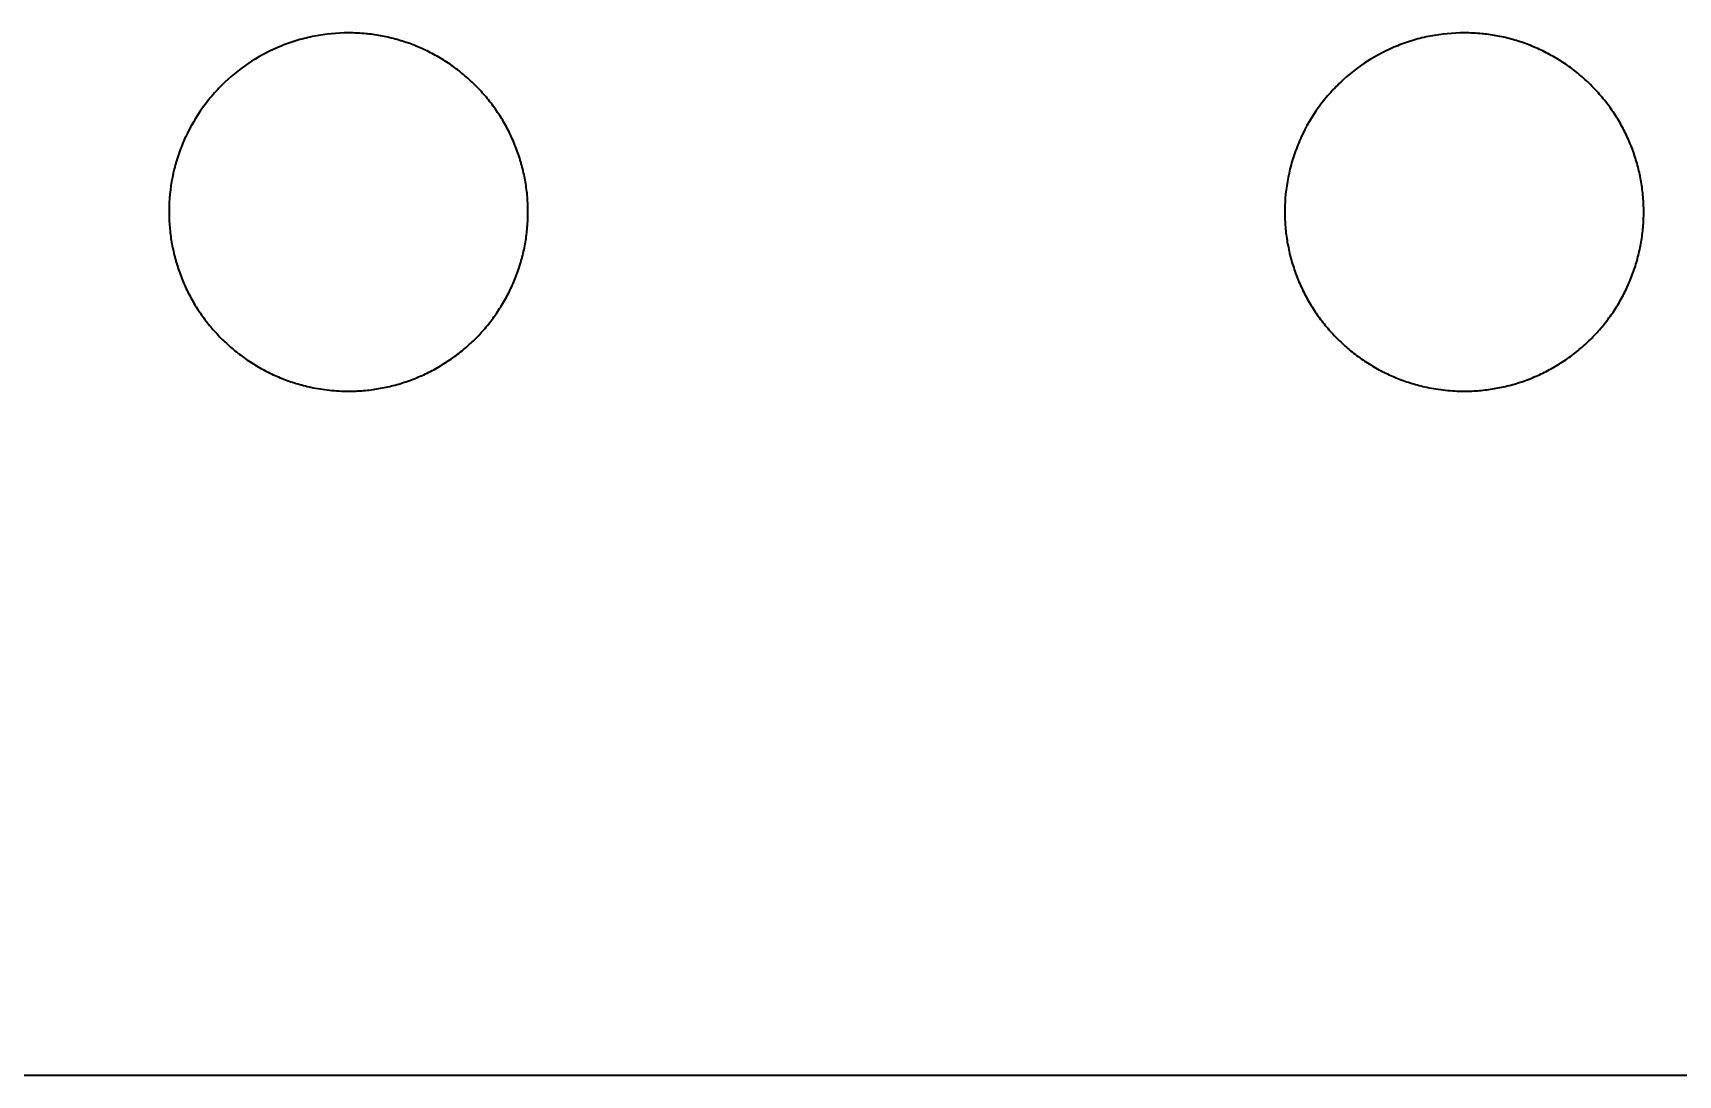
# Model space of a CAD drawing. Header units: millimetres. Extents: x 0 to 2526, y -1017 to 790.
# Drawn here: x 681 to 850.6, y -997.3 to -889.8 of the extents above; entities that cross this region are included whole.
import ezdxf

# ---------------------------------------------------------------- set-up
doc = ezdxf.new("R2010")
doc.units = ezdxf.units.MM
doc.layers.add('Blocks', color=7, linetype='Continuous')
doc.layers.add('Blocks$Inner', color=7, linetype='Continuous', lineweight=25, true_color=0x007f00)
doc.layers.add('Blocks$Outline', color=7, linetype='Continuous', lineweight=35, true_color=0xff3f3f)

# ---------------------------------------------------------------- blocks, each defined once
blk = doc.blocks.new('Balcony Dining Bench w Arm Top')
at = {"layer": 'Blocks$Inner'}
for points, degree in [([(647.45, 458.89), (647.45, -75.69), (647.45, -610.26)], 2), ([(558.48, 20.82), (558.53, 20.82), (558.57, 20.82), (558.61, 20.83)], 3), ([(558.61, 20.83), (558.63, 20.83), (558.66, 20.83), (558.68, 20.83)], 3), ([(558.48, -94.19), (558.52, -94.19), (558.57, -94.19), (558.61, -94.19)], 3), ([(558.61, -94.19), (558.63, -94.19), (558.65, -94.19), (558.67, -94.19)], 3)]:
    blk.add_open_spline(points, degree=degree, dxfattribs=at)
for points, knots in [([(558.43, 57.82), (558.26, 57.82), (558.08, 57.82), (557.65, 57.81), (557.39, 57.79), (556.87, 57.76), (556.61, 57.73), (556.1, 57.67), (555.83, 57.63), (555.32, 57.55), (555.06, 57.51), (554.55, 57.4), (554.3, 57.35), (553.8, 57.22), (553.55, 57.15), (553.05, 57.01), (552.81, 56.93), (552.32, 56.77), (552.07, 56.68), (551.59, 56.49), (551.35, 56.39), (550.87, 56.18), (550.63, 56.07), (550.17, 55.84), (549.93, 55.72), (549.47, 55.48), (549.24, 55.35), (548.8, 55.08), (548.58, 54.94), (548.15, 54.66), (547.93, 54.51), (547.51, 54.21), (547.31, 54.06), (546.9, 53.74), (546.7, 53.57), (546.31, 53.24), (546.11, 53.06), (545.73, 52.71), (545.54, 52.52), (545.17, 52.15), (544.99, 51.96), (544.64, 51.58), (544.47, 51.38), (544.14, 50.98), (543.98, 50.78), (543.66, 50.37), (543.51, 50.16), (543.21, 49.73), (543.07, 49.52), (542.79, 49.08), (542.66, 48.86), (542.4, 48.41), (542.27, 48.18), (542.03, 47.72), (541.91, 47.48), (541.69, 47.02), (541.58, 46.77), (541.38, 46.3), (541.28, 46.05), (541.1, 45.57), (541.01, 45.32), (540.85, 44.83), (540.78, 44.58), (540.64, 44.08), (540.57, 43.83), (540.45, 43.33), (540.4, 43.07), (540.3, 42.56), (540.26, 42.3), (540.18, 41.79), (540.15, 41.53), (540.12, 41.27)], [174.548291, 174.548291, 174.548291, 174.548291, 175.0687, 175.0687, 175.849315, 175.849315, 176.629929, 176.629929, 177.410718, 177.410718, 178.191506, 178.191506, 178.972295, 178.972295, 179.753083, 179.753083, 180.533872, 180.533872, 181.31466, 181.31466, 182.095449, 182.095449, 182.876238, 182.876238, 183.65709, 183.65709, 184.437943, 184.437943, 185.218795, 185.218795, 185.999648, 185.999648, 186.780501, 186.780501, 187.561353, 187.561353, 188.342206, 188.342206, 189.123059, 189.123059, 189.903796, 189.903796, 190.684534, 190.684534, 191.465272, 191.465272, 192.246009, 192.246009, 193.026747, 193.026747, 193.807485, 193.807485, 194.588222, 194.588222, 195.36896, 195.36896, 196.149426, 196.149426, 196.929893, 196.929893, 197.71036, 197.71036, 198.490826, 198.490826, 199.271293, 199.271293, 200.05176, 200.05176, 200.832226, 200.832226, 201.612693, 201.612693, 201.612693, 201.612693]), ([(576.85, 37.38), (576.88, 37.7), (576.91, 38.03), (576.93, 38.35), (576.94, 38.67), (576.95, 39), (576.95, 39.32), (576.95, 39.58), (576.95, 39.85), (576.94, 40.11), (576.93, 40.37), (576.91, 40.63), (576.89, 40.89), (576.86, 41.14), (576.84, 41.4), (576.8, 41.66), (576.77, 41.92), (576.73, 42.17), (576.69, 42.43), (576.65, 42.68), (576.6, 42.94), (576.54, 43.19), (576.49, 43.45), (576.43, 43.7), (576.37, 43.95), (576.3, 44.2), (576.23, 44.45), (576.16, 44.7), (576.08, 44.95), (576, 45.2), (575.91, 45.45), (575.83, 45.69), (575.73, 45.94), (575.64, 46.18), (575.54, 46.42), (575.44, 46.67), (575.33, 46.9), (575.23, 47.14), (575.11, 47.37), (575, 47.61), (574.88, 47.84), (574.76, 48.07), (574.64, 48.29), (574.51, 48.52), (574.38, 48.74), (574.25, 48.96), (574.11, 49.18), (573.97, 49.4), (573.83, 49.62), (573.69, 49.83), (573.53, 50.05), (573.38, 50.26), (573.23, 50.47), (573.07, 50.68), (572.91, 50.88), (572.74, 51.08), (572.57, 51.29), (572.4, 51.48), (572.23, 51.68), (572.06, 51.87), (571.88, 52.06), (571.7, 52.25), (571.52, 52.43), (571.33, 52.61), (571.15, 52.79), (570.96, 52.97), (570.76, 53.14), (570.57, 53.31), (570.37, 53.48), (570.17, 53.65), (569.97, 53.81), (569.77, 53.97), (569.56, 54.13), (569.36, 54.28), (569.14, 54.43), (568.93, 54.58), (568.72, 54.73), (568.49, 54.87), (568.27, 55.01), (568.06, 55.15), (567.83, 55.29), (567.6, 55.41), (567.38, 55.54), (567.15, 55.67), (566.92, 55.78), (566.69, 55.9), (566.45, 56.02), (566.22, 56.12), (565.98, 56.23), (565.75, 56.34), (565.51, 56.43), (565.27, 56.53), (565.03, 56.63), (564.78, 56.71), (564.54, 56.8), (564.3, 56.89), (564.05, 56.96), (563.8, 57.04), (563.55, 57.12), (563.3, 57.18), (563.05, 57.25), (562.79, 57.32), (562.54, 57.37), (562.29, 57.43), (562.03, 57.48), (561.77, 57.53), (561.52, 57.57), (561.26, 57.62), (561.01, 57.65), (560.75, 57.69), (560.49, 57.72), (560.23, 57.74), (559.98, 57.77), (559.72, 57.79), (559.46, 57.8), (559.2, 57.81), (558.95, 57.82), (558.69, 57.82), (558.6, 57.82), (558.51, 57.83), (558.43, 57.82)], [143.462604, 143.462604, 143.462604, 143.462604, 144.433923, 144.433923, 144.433923, 145.409616, 145.409616, 145.409616, 146.194995, 146.194995, 146.194995, 146.976162, 146.976162, 146.976162, 147.754558, 147.754558, 147.754558, 148.53158, 148.53158, 148.53158, 149.308602, 149.308602, 149.308602, 150.086997, 150.086997, 150.086997, 150.868162, 150.868162, 150.868162, 151.653539, 151.653539, 151.653539, 152.438912, 152.438912, 152.438912, 153.220076, 153.220076, 153.220076, 153.998471, 153.998471, 153.998471, 154.775493, 154.775493, 154.775493, 155.552517, 155.552517, 155.552517, 156.330915, 156.330915, 156.330915, 157.112084, 157.112084, 157.112084, 157.897464, 157.897464, 157.897464, 158.682898, 158.682898, 158.682898, 159.464124, 159.464124, 159.464124, 160.242582, 160.242582, 160.242582, 161.01967, 161.01967, 161.01967, 161.796759, 161.796759, 161.796759, 162.575225, 162.575225, 162.575225, 163.356461, 163.356461, 163.356461, 164.14191, 164.14191, 164.14191, 164.927503, 164.927503, 164.927503, 165.708889, 165.708889, 165.708889, 166.487508, 166.487508, 166.487508, 167.264756, 167.264756, 167.264756, 168.042008, 168.042008, 168.042008, 168.820637, 168.820637, 168.820637, 169.602038, 169.602038, 169.602038, 170.387653, 170.387653, 170.387653, 171.173462, 171.173462, 171.173462, 171.955063, 171.955063, 171.955063, 172.733897, 172.733897, 172.733897, 173.511361, 173.511361, 173.511361, 174.288828, 174.288828, 174.288828, 174.548291, 174.548291, 174.548291, 174.548291]), ([(540.12, 41.27), (540.12, 41.23), (540.11, 41.2), (540.05, 40.56), (540.02, 39.95), (540.02, 39.33)], [201.612693, 201.612693, 201.612693, 201.612693, 201.719435, 201.719435, 203.551655, 203.551655, 203.551655, 203.551655]), ([(540.02, 39.33), (540.02, 38.15), (540.13, 36.99), (540.46, 35.25), (540.6, 34.68), (540.93, 33.55), (541.12, 33), (541.77, 31.38), (542.3, 30.34), (543.57, 28.35), (544.29, 27.43), (545.49, 26.17), (545.91, 25.76), (546.8, 24.99), (547.26, 24.62), (548.69, 23.6), (549.69, 23.01), (551.28, 22.28), (551.82, 22.06), (552.93, 21.67), (553.49, 21.5), (555.19, 21.08), (556.34, 20.91), (557.83, 20.83), (558.16, 20.82), (558.48, 20.82)], [87.226668, 87.226668, 87.226668, 87.226668, 90.742505, 90.742505, 92.500423, 92.500423, 94.258342, 94.258342, 97.774179, 97.774179, 101.290016, 101.290016, 103.047934, 103.047934, 104.805853, 104.805853, 108.32169, 108.32169, 110.079608, 110.079608, 111.837527, 111.837527, 115.353364, 115.353364, 116.326258, 116.326258, 116.326258, 116.326258]), ([(558.68, 20.83), (558.94, 20.83), (559.2, 20.84), (559.46, 20.85), (559.72, 20.86), (559.98, 20.88), (560.24, 20.91), (560.49, 20.93), (560.75, 20.96), (561.01, 21), (561.26, 21.03), (561.52, 21.07), (561.77, 21.12), (562.03, 21.17), (562.28, 21.22), (562.53, 21.27), (562.79, 21.33), (563.04, 21.39), (563.29, 21.46), (563.54, 21.53), (563.79, 21.6), (564.03, 21.68), (564.28, 21.76), (564.53, 21.84), (564.78, 21.93), (565.02, 22.02), (565.27, 22.12), (565.51, 22.21), (565.75, 22.31), (565.99, 22.42), (566.22, 22.53), (566.46, 22.64), (566.69, 22.75), (566.92, 22.87), (567.15, 22.99), (567.38, 23.11), (567.6, 23.24), (567.83, 23.36), (568.05, 23.5), (568.27, 23.63), (568.49, 23.77), (568.71, 23.91), (568.92, 24.06), (569.13, 24.21), (569.35, 24.36), (569.55, 24.51), (569.76, 24.67), (569.97, 24.83), (570.17, 25), (570.37, 25.16), (570.57, 25.34), (570.77, 25.51), (570.96, 25.68), (571.15, 25.86), (571.34, 26.04), (571.52, 26.22), (571.71, 26.4), (571.88, 26.59), (572.06, 26.78), (572.24, 26.97), (572.41, 27.17), (572.58, 27.36), (572.74, 27.56), (572.9, 27.76), (573.06, 27.97), (573.22, 28.17), (573.38, 28.38), (573.53, 28.59), (573.68, 28.81), (573.82, 29.02), (573.97, 29.24), (574.11, 29.46), (574.25, 29.68), (574.38, 29.9), (574.51, 30.13), (574.64, 30.36), (574.77, 30.59), (574.89, 30.82), (575, 31.05), (575.12, 31.28), (575.23, 31.52), (575.34, 31.76), (575.44, 31.99), (575.54, 32.23), (575.64, 32.47), (575.73, 32.71), (575.83, 32.95), (575.91, 33.2), (576, 33.44), (576.08, 33.69), (576.15, 33.94), (576.23, 34.19), (576.3, 34.44), (576.36, 34.69), (576.43, 34.94), (576.49, 35.2), (576.54, 35.45), (576.61, 35.77), (576.67, 36.1), (576.72, 36.41), (576.77, 36.73), (576.82, 37.06), (576.85, 37.38)], [116.520628, 116.520628, 116.520628, 116.520628, 117.306751, 117.306751, 117.306751, 118.088655, 118.088655, 118.088655, 118.867783, 118.867783, 118.867783, 119.645534, 119.645534, 119.645534, 120.423281, 120.423281, 120.423281, 121.202402, 121.202402, 121.202402, 121.984292, 121.984292, 121.984292, 122.770395, 122.770395, 122.770395, 123.556431, 123.556431, 123.556431, 124.338248, 124.338248, 124.338248, 125.117287, 125.117287, 125.117287, 125.894948, 125.894948, 125.894948, 126.672606, 126.672606, 126.672606, 127.451636, 127.451636, 127.451636, 128.233436, 128.233436, 128.233436, 129.019451, 129.019451, 129.019451, 129.805266, 129.805266, 129.805266, 130.586863, 130.586863, 130.586863, 131.365684, 131.365684, 131.365684, 132.143126, 132.143126, 132.143126, 132.920565, 132.920565, 132.920565, 133.699377, 133.699377, 133.699377, 134.480958, 134.480958, 134.480958, 135.266752, 135.266752, 135.266752, 136.052336, 136.052336, 136.052336, 136.833703, 136.833703, 136.833703, 137.612297, 137.612297, 137.612297, 138.389513, 138.389513, 138.389513, 139.166726, 139.166726, 139.166726, 139.945312, 139.945312, 139.945312, 140.726667, 140.726667, 140.726667, 141.512234, 141.512234, 141.512234, 142.487934, 142.487934, 142.487934, 143.462604, 143.462604, 143.462604, 143.462604]), ([(558.44, -57.19), (558.26, -57.19), (558.09, -57.19), (557.66, -57.2), (557.4, -57.22), (556.88, -57.25), (556.62, -57.28), (556.1, -57.34), (555.84, -57.38), (555.33, -57.46), (555.07, -57.5), (554.56, -57.61), (554.31, -57.66), (553.81, -57.79), (553.56, -57.86), (553.06, -58), (552.81, -58.08), (552.32, -58.25), (552.08, -58.33), (551.6, -58.52), (551.35, -58.62), (550.88, -58.83), (550.64, -58.94), (550.17, -59.17), (549.94, -59.29), (549.48, -59.53), (549.25, -59.66), (548.81, -59.93), (548.59, -60.07), (548.16, -60.35), (547.94, -60.5), (547.52, -60.8), (547.31, -60.95), (546.91, -61.27), (546.71, -61.44), (546.31, -61.77), (546.12, -61.95), (545.74, -62.3), (545.55, -62.49), (545.18, -62.86), (545, -63.05), (544.65, -63.43), (544.48, -63.63), (544.15, -64.03), (543.98, -64.23), (543.67, -64.64), (543.52, -64.85), (543.22, -65.28), (543.08, -65.49), (542.8, -65.93), (542.66, -66.15), (542.4, -66.6), (542.27, -66.83), (542.03, -67.29), (541.91, -67.52), (541.69, -67.99), (541.58, -68.24), (541.38, -68.71), (541.28, -68.96), (541.1, -69.44), (541.02, -69.69), (540.86, -70.18), (540.78, -70.43), (540.64, -70.93), (540.58, -71.18), (540.46, -71.68), (540.4, -71.94), (540.3, -72.44), (540.26, -72.7), (540.18, -73.22), (540.15, -73.48), (540.12, -73.74)], [203.642021, 203.642021, 203.642021, 203.642021, 204.162487, 204.162487, 204.943182, 204.943182, 205.723878, 205.723878, 206.504765, 206.504765, 207.285652, 207.285652, 208.066539, 208.066539, 208.847426, 208.847426, 209.628313, 209.628313, 210.4092, 210.4092, 211.190086, 211.190086, 211.970973, 211.970973, 212.751901, 212.751901, 213.532829, 213.532829, 214.313757, 214.313757, 215.094684, 215.094684, 215.875612, 215.875612, 216.65654, 216.65654, 217.437467, 217.437467, 218.218395, 218.218395, 218.999146, 218.999146, 219.779897, 219.779897, 220.560648, 220.560648, 221.341399, 221.341399, 222.122151, 222.122151, 222.902902, 222.902902, 223.683653, 223.683653, 224.464404, 224.464404, 225.244824, 225.244824, 226.025245, 226.025245, 226.805665, 226.805665, 227.586085, 227.586085, 228.366506, 228.366506, 229.146926, 229.146926, 229.927346, 229.927346, 230.707766, 230.707766, 230.707766, 230.707766]), ([(576.85, -77.64), (576.89, -77.32), (576.91, -76.99), (576.93, -76.67), (576.95, -76.35), (576.95, -76.01), (576.95, -75.69), (576.95, -75.43), (576.95, -75.17), (576.94, -74.91), (576.93, -74.65), (576.91, -74.39), (576.89, -74.13), (576.87, -73.87), (576.84, -73.61), (576.81, -73.35), (576.77, -73.1), (576.74, -72.84), (576.69, -72.59), (576.65, -72.33), (576.6, -72.08), (576.55, -71.82), (576.49, -71.57), (576.43, -71.32), (576.37, -71.07), (576.3, -70.82), (576.23, -70.56), (576.16, -70.31), (576.08, -70.07), (576, -69.81), (575.91, -69.57), (575.83, -69.32), (575.74, -69.07), (575.64, -68.83), (575.54, -68.59), (575.44, -68.35), (575.34, -68.11), (575.23, -67.88), (575.12, -67.64), (575, -67.41), (574.89, -67.18), (574.77, -66.95), (574.64, -66.72), (574.52, -66.5), (574.39, -66.27), (574.25, -66.05), (574.12, -65.83), (573.98, -65.61), (573.83, -65.4), (573.69, -65.18), (573.54, -64.97), (573.39, -64.76), (573.23, -64.55), (573.07, -64.34), (572.91, -64.13), (572.75, -63.93), (572.58, -63.73), (572.41, -63.53), (572.24, -63.34), (572.06, -63.14), (571.88, -62.95), (571.71, -62.77), (571.52, -62.58), (571.34, -62.4), (571.15, -62.22), (570.96, -62.04), (570.77, -61.87), (570.58, -61.7), (570.38, -61.53), (570.18, -61.37), (569.98, -61.2), (569.78, -61.04), (569.57, -60.89), (569.36, -60.73), (569.15, -60.58), (568.94, -60.43), (568.72, -60.29), (568.5, -60.14), (568.28, -60), (568.06, -59.87), (567.83, -59.73), (567.61, -59.6), (567.38, -59.47), (567.15, -59.35), (566.92, -59.23), (566.69, -59.11), (566.46, -59), (566.22, -58.89), (565.99, -58.78), (565.75, -58.68), (565.51, -58.58), (565.28, -58.48), (565.03, -58.39), (564.79, -58.3), (564.55, -58.21), (564.3, -58.13), (564.06, -58.05), (563.81, -57.97), (563.56, -57.9), (563.31, -57.83), (563.06, -57.76), (562.8, -57.7), (562.55, -57.64), (562.3, -57.58), (562.04, -57.53), (561.78, -57.48), (561.53, -57.44), (561.27, -57.4), (561.01, -57.36), (560.76, -57.33), (560.5, -57.3), (560.24, -57.27), (559.99, -57.25), (559.73, -57.23), (559.47, -57.21), (559.21, -57.2), (558.95, -57.19), (558.7, -57.19), (558.61, -57.19), (558.52, -57.19), (558.44, -57.19)], [172.554742, 172.554742, 172.554742, 172.554742, 173.525915, 173.525915, 173.525915, 174.501578, 174.501578, 174.501578, 175.286959, 175.286959, 175.286959, 176.06813, 176.06813, 176.06813, 176.846531, 176.846531, 176.846531, 177.623558, 177.623558, 177.623558, 178.400587, 178.400587, 178.400587, 179.178991, 179.178991, 179.178991, 179.960166, 179.960166, 179.960166, 180.745553, 180.745553, 180.745553, 181.530939, 181.530939, 181.530939, 182.312116, 182.312116, 182.312116, 183.090527, 183.090527, 183.090527, 183.867566, 183.867566, 183.867566, 184.644607, 184.644607, 184.644607, 185.423025, 185.423025, 185.423025, 186.204215, 186.204215, 186.204215, 186.989618, 186.989618, 186.989618, 187.775088, 187.775088, 187.775088, 188.556351, 188.556351, 188.556351, 189.334849, 189.334849, 189.334849, 190.111977, 190.111977, 190.111977, 190.889108, 190.889108, 190.889108, 191.667617, 191.667617, 191.667617, 192.448898, 192.448898, 192.448898, 193.234392, 193.234392, 193.234392, 194.020061, 194.020061, 194.020061, 194.801523, 194.801523, 194.801523, 195.58022, 195.58022, 195.58022, 196.357547, 196.357547, 196.357547, 197.134878, 197.134878, 197.134878, 197.913588, 197.913588, 197.913588, 198.69507, 198.69507, 198.69507, 199.480766, 199.480766, 199.480766, 200.266692, 200.266692, 200.266692, 201.048409, 201.048409, 201.048409, 201.827359, 201.827359, 201.827359, 202.604939, 202.604939, 202.604939, 203.382522, 203.382522, 203.382522, 203.642021, 203.642021, 203.642021, 203.642021]), ([(540.12, -73.74), (540.12, -73.78), (540.11, -73.82), (540.05, -74.47), (540.02, -75.08), (540.02, -75.69)], [230.707766, 230.707766, 230.707766, 230.707766, 230.828398, 230.828398, 232.660628, 232.660628, 232.660628, 232.660628]), ([(540.02, -75.69), (540.02, -76.87), (540.13, -78.04), (540.47, -79.77), (540.61, -80.34), (540.94, -81.47), (541.13, -82.02), (541.77, -83.64), (542.31, -84.68), (543.58, -86.67), (544.3, -87.58), (545.5, -88.85), (545.92, -89.25), (546.8, -90.02), (547.27, -90.39), (548.69, -91.41), (549.7, -92), (551.28, -92.73), (551.83, -92.95), (552.94, -93.34), (553.5, -93.51), (555.2, -93.93), (556.35, -94.1), (557.83, -94.18), (558.16, -94.19), (558.48, -94.19)], [116.330314, 116.330314, 116.330314, 116.330314, 119.845398, 119.845398, 121.60294, 121.60294, 123.360482, 123.360482, 126.875566, 126.875566, 130.390649, 130.390649, 132.148191, 132.148191, 133.905733, 133.905733, 137.420817, 137.420817, 139.178359, 139.178359, 140.935901, 140.935901, 144.450985, 144.450985, 145.417742, 145.417742, 145.417742, 145.417742]), ([(558.67, -94.19), (558.93, -94.18), (559.2, -94.17), (559.46, -94.16), (559.71, -94.15), (559.98, -94.13), (560.23, -94.1), (560.49, -94.08), (560.75, -94.05), (561.01, -94.01), (561.26, -93.98), (561.52, -93.94), (561.77, -93.89), (562.02, -93.85), (562.28, -93.79), (562.53, -93.74), (562.78, -93.68), (563.03, -93.62), (563.28, -93.55), (563.53, -93.48), (563.79, -93.41), (564.03, -93.33), (564.28, -93.26), (564.53, -93.17), (564.77, -93.08), (565.02, -92.99), (565.27, -92.9), (565.51, -92.8), (565.74, -92.7), (565.99, -92.6), (566.22, -92.49), (566.45, -92.38), (566.69, -92.26), (566.92, -92.15), (567.15, -92.03), (567.38, -91.9), (567.6, -91.78), (567.82, -91.65), (568.05, -91.52), (568.27, -91.38), (568.49, -91.24), (568.7, -91.1), (568.92, -90.95), (569.13, -90.81), (569.34, -90.65), (569.55, -90.5), (569.76, -90.34), (569.97, -90.18), (570.17, -90.02), (570.37, -89.85), (570.57, -89.68), (570.76, -89.51), (570.96, -89.33), (571.15, -89.15), (571.34, -88.97), (571.52, -88.79), (571.7, -88.61), (571.88, -88.42), (572.06, -88.23), (572.23, -88.04), (572.4, -87.85), (572.57, -87.65), (572.74, -87.45), (572.9, -87.25), (573.06, -87.05), (573.22, -86.84), (573.37, -86.63), (573.53, -86.42), (573.68, -86.21), (573.82, -85.99), (573.97, -85.78), (574.11, -85.55), (574.24, -85.33), (574.38, -85.11), (574.51, -84.88), (574.64, -84.65), (574.76, -84.43), (574.89, -84.19), (575, -83.96), (575.12, -83.73), (575.23, -83.5), (575.34, -83.26), (575.44, -83.02), (575.54, -82.78), (575.64, -82.54), (575.73, -82.3), (575.83, -82.06), (575.91, -81.82), (576, -81.57), (576.08, -81.33), (576.15, -81.08), (576.23, -80.83), (576.3, -80.58), (576.36, -80.33), (576.43, -80.07), (576.49, -79.81), (576.54, -79.56), (576.61, -79.25), (576.67, -78.92), (576.72, -78.6), (576.77, -78.28), (576.82, -77.96), (576.85, -77.64)], [145.612231, 145.612231, 145.612231, 145.612231, 146.398412, 146.398412, 146.398412, 147.180374, 147.180374, 147.180374, 147.959559, 147.959559, 147.959559, 148.737364, 148.737364, 148.737364, 149.515166, 149.515166, 149.515166, 150.294339, 150.294339, 150.294339, 151.076281, 151.076281, 151.076281, 151.862437, 151.862437, 151.862437, 152.648494, 152.648494, 152.648494, 153.43033, 153.43033, 153.43033, 154.209389, 154.209389, 154.209389, 154.987068, 154.987068, 154.987068, 155.764743, 155.764743, 155.764743, 156.543789, 156.543789, 156.543789, 157.325606, 157.325606, 157.325606, 158.111636, 158.111636, 158.111636, 158.89745, 158.89745, 158.89745, 159.679045, 159.679045, 159.679045, 160.457863, 160.457863, 160.457863, 161.235303, 161.235303, 161.235303, 162.012739, 162.012739, 162.012739, 162.791548, 162.791548, 162.791548, 163.573126, 163.573126, 163.573126, 164.358917, 164.358917, 164.358917, 165.14449, 165.14449, 165.14449, 165.925848, 165.925848, 165.925848, 166.704431, 166.704431, 166.704431, 167.481637, 167.481637, 167.481637, 168.258842, 168.258842, 168.258842, 169.037419, 169.037419, 169.037419, 169.818766, 169.818766, 169.818766, 170.604325, 170.604325, 170.604325, 171.579991, 171.579991, 171.579991, 172.554742, 172.554742, 172.554742, 172.554742])]:
    blk.add_open_spline(points, degree=3, knots=knots, dxfattribs=at)
at = {"layer": 'Blocks$Outline'}
blk.add_lwpolyline([(647.45, -588.27), (647.45, 436.9)], dxfattribs=at)
for points, knots in [([(540.02, 39.33), (540.02, 39.95), (540.05, 40.56), (540.11, 41.2), (540.12, 41.23), (540.12, 41.27), (540.15, 41.53), (540.18, 41.79), (540.26, 42.3), (540.3, 42.56), (540.4, 43.07), (540.45, 43.33), (540.57, 43.83), (540.64, 44.08), (540.78, 44.58), (540.85, 44.83), (541.01, 45.32), (541.1, 45.57), (541.28, 46.05), (541.38, 46.3), (541.58, 46.77), (541.69, 47.02), (541.91, 47.48), (542.03, 47.72), (542.27, 48.18), (542.4, 48.41), (542.66, 48.86), (542.79, 49.08), (543.07, 49.52), (543.21, 49.73), (543.51, 50.16), (543.66, 50.37), (543.98, 50.78), (544.14, 50.98), (544.47, 51.38), (544.64, 51.58), (544.99, 51.96), (545.17, 52.15), (545.54, 52.52), (545.73, 52.71), (546.11, 53.06), (546.31, 53.24), (546.7, 53.57), (546.9, 53.74), (547.31, 54.06), (547.51, 54.21), (547.93, 54.51), (548.15, 54.66), (548.58, 54.94), (548.8, 55.08), (549.24, 55.35), (549.47, 55.48), (549.93, 55.72), (550.17, 55.84), (550.63, 56.07), (550.87, 56.18), (551.35, 56.39), (551.59, 56.49), (552.07, 56.68), (552.32, 56.77), (552.81, 56.93), (553.05, 57.01), (553.55, 57.15), (553.8, 57.22), (554.3, 57.35), (554.55, 57.4), (555.06, 57.51), (555.32, 57.55), (555.83, 57.63), (556.1, 57.67), (556.61, 57.73), (556.87, 57.76), (557.39, 57.79), (557.65, 57.81), (558.08, 57.82), (558.26, 57.82), (558.43, 57.82), (558.51, 57.83), (558.6, 57.82), (558.69, 57.82), (558.95, 57.82), (559.2, 57.81), (559.46, 57.8), (559.72, 57.79), (559.98, 57.77), (560.23, 57.74), (560.49, 57.72), (560.75, 57.69), (561.01, 57.65), (561.26, 57.62), (561.52, 57.57), (561.77, 57.53), (562.03, 57.48), (562.29, 57.43), (562.54, 57.37), (562.79, 57.32), (563.05, 57.25), (563.3, 57.18), (563.55, 57.12), (563.8, 57.04), (564.05, 56.96), (564.3, 56.89), (564.54, 56.8), (564.78, 56.71), (565.03, 56.63), (565.27, 56.53), (565.51, 56.43), (565.75, 56.34), (565.98, 56.23), (566.22, 56.12), (566.45, 56.02), (566.69, 55.9), (566.92, 55.78), (567.15, 55.67), (567.38, 55.54), (567.6, 55.41), (567.83, 55.29), (568.06, 55.15), (568.27, 55.01), (568.49, 54.87), (568.72, 54.73), (568.93, 54.58), (569.14, 54.43), (569.36, 54.28), (569.56, 54.13), (569.77, 53.97), (569.97, 53.81), (570.17, 53.65), (570.37, 53.48), (570.57, 53.31), (570.76, 53.14), (570.96, 52.97), (571.15, 52.79), (571.33, 52.61), (571.52, 52.43), (571.7, 52.25), (571.88, 52.06), (572.06, 51.87), (572.23, 51.68), (572.4, 51.48), (572.57, 51.29), (572.74, 51.08), (572.91, 50.88), (573.07, 50.68), (573.23, 50.47), (573.38, 50.26), (573.53, 50.05), (573.69, 49.83), (573.83, 49.62), (573.97, 49.4), (574.11, 49.18), (574.25, 48.96), (574.38, 48.74), (574.51, 48.52), (574.64, 48.29), (574.76, 48.07), (574.88, 47.84), (575, 47.61), (575.11, 47.37), (575.23, 47.14), (575.33, 46.9), (575.44, 46.67), (575.54, 46.42), (575.64, 46.18), (575.73, 45.94), (575.83, 45.69), (575.91, 45.45), (576, 45.2), (576.08, 44.95), (576.16, 44.7), (576.23, 44.45), (576.3, 44.2), (576.37, 43.95), (576.43, 43.7), (576.49, 43.45), (576.54, 43.19), (576.6, 42.94), (576.65, 42.68), (576.69, 42.43), (576.73, 42.17), (576.77, 41.92), (576.8, 41.66), (576.84, 41.4), (576.86, 41.14), (576.89, 40.89), (576.91, 40.63), (576.93, 40.37), (576.94, 40.11), (576.95, 39.85), (576.95, 39.58), (576.95, 39.32), (576.95, 39), (576.94, 38.67), (576.93, 38.35), (576.91, 38.03), (576.88, 37.7), (576.85, 37.38), (576.82, 37.06), (576.77, 36.73), (576.72, 36.41), (576.67, 36.1), (576.61, 35.77), (576.54, 35.45), (576.49, 35.2), (576.43, 34.94), (576.36, 34.69), (576.3, 34.44), (576.23, 34.19), (576.15, 33.94), (576.08, 33.69), (576, 33.44), (575.91, 33.2), (575.83, 32.95), (575.73, 32.71), (575.64, 32.47), (575.54, 32.23), (575.44, 31.99), (575.34, 31.76), (575.23, 31.52), (575.12, 31.28), (575, 31.05), (574.89, 30.82), (574.77, 30.59), (574.64, 30.36), (574.51, 30.13), (574.38, 29.9), (574.25, 29.68), (574.11, 29.46), (573.97, 29.24), (573.82, 29.02), (573.68, 28.81), (573.53, 28.59), (573.38, 28.38), (573.22, 28.17), (573.06, 27.97), (572.9, 27.76), (572.74, 27.56), (572.58, 27.36), (572.41, 27.17), (572.24, 26.97), (572.06, 26.78), (571.88, 26.59), (571.71, 26.4), (571.52, 26.22), (571.34, 26.04), (571.15, 25.86), (570.96, 25.68), (570.77, 25.51), (570.57, 25.34), (570.37, 25.16), (570.17, 25), (569.97, 24.83), (569.76, 24.67), (569.55, 24.51), (569.35, 24.36), (569.13, 24.21), (568.92, 24.06), (568.71, 23.91), (568.49, 23.77), (568.27, 23.63), (568.05, 23.5), (567.83, 23.36), (567.6, 23.24), (567.38, 23.11), (567.15, 22.99), (566.92, 22.87), (566.69, 22.75), (566.46, 22.64), (566.22, 22.53), (565.99, 22.42), (565.75, 22.31), (565.51, 22.21), (565.27, 22.12), (565.02, 22.02), (564.78, 21.93), (564.53, 21.84), (564.28, 21.76), (564.03, 21.68), (563.79, 21.6), (563.54, 21.53), (563.29, 21.46), (563.04, 21.39), (562.79, 21.33), (562.53, 21.27), (562.28, 21.22), (562.03, 21.17), (561.77, 21.12), (561.52, 21.07), (561.26, 21.03), (561.01, 21), (560.75, 20.96), (560.49, 20.93), (560.24, 20.91), (559.98, 20.88), (559.72, 20.86), (559.46, 20.85), (559.2, 20.84), (558.94, 20.83), (558.68, 20.83), (558.66, 20.83), (558.63, 20.83), (558.61, 20.83), (558.57, 20.82), (558.53, 20.82), (558.48, 20.82), (558.16, 20.82), (557.83, 20.83), (556.34, 20.91), (555.19, 21.08), (553.49, 21.5), (552.93, 21.67), (551.82, 22.06), (551.28, 22.28), (549.69, 23.01), (548.69, 23.6), (547.26, 24.62), (546.8, 24.99), (545.91, 25.76), (545.49, 26.17), (544.29, 27.43), (543.57, 28.35), (542.3, 30.34), (541.77, 31.38), (541.12, 33), (540.93, 33.55), (540.6, 34.68), (540.46, 35.25), (540.13, 36.99), (540.02, 38.15), (540.02, 39.33)], [-203.551655, -203.551655, -203.551655, -203.551655, -201.719435, -201.719435, -201.612693, -201.612693, -201.612693, -200.832226, -200.832226, -200.05176, -200.05176, -199.271293, -199.271293, -198.490826, -198.490826, -197.71036, -197.71036, -196.929893, -196.929893, -196.149426, -196.149426, -195.36896, -195.36896, -194.588222, -194.588222, -193.807485, -193.807485, -193.026747, -193.026747, -192.246009, -192.246009, -191.465272, -191.465272, -190.684534, -190.684534, -189.903796, -189.903796, -189.123059, -189.123059, -188.342206, -188.342206, -187.561353, -187.561353, -186.780501, -186.780501, -185.999648, -185.999648, -185.218795, -185.218795, -184.437943, -184.437943, -183.65709, -183.65709, -182.876238, -182.876238, -182.095449, -182.095449, -181.31466, -181.31466, -180.533872, -180.533872, -179.753083, -179.753083, -178.972295, -178.972295, -178.191506, -178.191506, -177.410718, -177.410718, -176.629929, -176.629929, -175.849315, -175.849315, -175.0687, -175.0687, -174.548291, -174.548291, -174.548291, -174.288828, -174.288828, -174.288828, -173.511361, -173.511361, -173.511361, -172.733897, -172.733897, -172.733897, -171.955063, -171.955063, -171.955063, -171.173462, -171.173462, -171.173462, -170.387653, -170.387653, -170.387653, -169.602038, -169.602038, -169.602038, -168.820637, -168.820637, -168.820637, -168.042008, -168.042008, -168.042008, -167.264756, -167.264756, -167.264756, -166.487508, -166.487508, -166.487508, -165.708889, -165.708889, -165.708889, -164.927503, -164.927503, -164.927503, -164.14191, -164.14191, -164.14191, -163.356461, -163.356461, -163.356461, -162.575225, -162.575225, -162.575225, -161.796759, -161.796759, -161.796759, -161.01967, -161.01967, -161.01967, -160.242582, -160.242582, -160.242582, -159.464124, -159.464124, -159.464124, -158.682898, -158.682898, -158.682898, -157.897464, -157.897464, -157.897464, -157.112084, -157.112084, -157.112084, -156.330915, -156.330915, -156.330915, -155.552517, -155.552517, -155.552517, -154.775493, -154.775493, -154.775493, -153.998471, -153.998471, -153.998471, -153.220076, -153.220076, -153.220076, -152.438912, -152.438912, -152.438912, -151.653539, -151.653539, -151.653539, -150.868162, -150.868162, -150.868162, -150.086997, -150.086997, -150.086997, -149.308602, -149.308602, -149.308602, -148.53158, -148.53158, -148.53158, -147.754558, -147.754558, -147.754558, -146.976162, -146.976162, -146.976162, -146.194995, -146.194995, -146.194995, -145.409616, -145.409616, -145.409616, -144.433923, -144.433923, -144.433923, -143.462604, -143.462604, -143.462604, -142.487934, -142.487934, -142.487934, -141.512234, -141.512234, -141.512234, -140.726667, -140.726667, -140.726667, -139.945312, -139.945312, -139.945312, -139.166726, -139.166726, -139.166726, -138.389513, -138.389513, -138.389513, -137.612297, -137.612297, -137.612297, -136.833703, -136.833703, -136.833703, -136.052336, -136.052336, -136.052336, -135.266752, -135.266752, -135.266752, -134.480958, -134.480958, -134.480958, -133.699377, -133.699377, -133.699377, -132.920565, -132.920565, -132.920565, -132.143126, -132.143126, -132.143126, -131.365684, -131.365684, -131.365684, -130.586863, -130.586863, -130.586863, -129.805266, -129.805266, -129.805266, -129.019451, -129.019451, -129.019451, -128.233436, -128.233436, -128.233436, -127.451636, -127.451636, -127.451636, -126.672606, -126.672606, -126.672606, -125.894948, -125.894948, -125.894948, -125.117287, -125.117287, -125.117287, -124.338248, -124.338248, -124.338248, -123.556431, -123.556431, -123.556431, -122.770395, -122.770395, -122.770395, -121.984292, -121.984292, -121.984292, -121.202402, -121.202402, -121.202402, -120.423281, -120.423281, -120.423281, -119.645534, -119.645534, -119.645534, -118.867783, -118.867783, -118.867783, -118.088655, -118.088655, -118.088655, -117.306751, -117.306751, -117.306751, -116.520628, -116.520628, -116.520628, -116.456296, -116.456296, -116.456296, -116.326258, -116.326258, -116.326258, -115.353364, -115.353364, -111.837527, -111.837527, -110.079608, -110.079608, -108.32169, -108.32169, -104.805853, -104.805853, -103.047934, -103.047934, -101.290016, -101.290016, -97.774179, -97.774179, -94.258342, -94.258342, -92.500423, -92.500423, -90.742505, -90.742505, -87.226668, -87.226668, -87.226668, -87.226668]), ([(540.02, -75.69), (540.02, -75.08), (540.05, -74.47), (540.11, -73.82), (540.12, -73.78), (540.12, -73.74), (540.15, -73.48), (540.18, -73.22), (540.26, -72.7), (540.3, -72.44), (540.4, -71.94), (540.46, -71.68), (540.58, -71.18), (540.64, -70.93), (540.78, -70.43), (540.86, -70.18), (541.02, -69.69), (541.1, -69.44), (541.28, -68.96), (541.38, -68.71), (541.58, -68.24), (541.69, -67.99), (541.91, -67.52), (542.03, -67.29), (542.27, -66.83), (542.4, -66.6), (542.66, -66.15), (542.8, -65.93), (543.08, -65.49), (543.22, -65.28), (543.52, -64.85), (543.67, -64.64), (543.98, -64.23), (544.15, -64.03), (544.48, -63.63), (544.65, -63.43), (545, -63.05), (545.18, -62.86), (545.55, -62.49), (545.74, -62.3), (546.12, -61.95), (546.31, -61.77), (546.71, -61.44), (546.91, -61.27), (547.31, -60.95), (547.52, -60.8), (547.94, -60.5), (548.16, -60.35), (548.59, -60.07), (548.81, -59.93), (549.25, -59.66), (549.48, -59.53), (549.94, -59.29), (550.17, -59.17), (550.64, -58.94), (550.88, -58.83), (551.35, -58.62), (551.6, -58.52), (552.08, -58.33), (552.32, -58.25), (552.81, -58.08), (553.06, -58), (553.56, -57.86), (553.81, -57.79), (554.31, -57.66), (554.56, -57.61), (555.07, -57.5), (555.33, -57.46), (555.84, -57.38), (556.1, -57.34), (556.62, -57.28), (556.88, -57.25), (557.4, -57.22), (557.66, -57.2), (558.09, -57.19), (558.26, -57.19), (558.44, -57.19), (558.52, -57.19), (558.61, -57.19), (558.7, -57.19), (558.95, -57.19), (559.21, -57.2), (559.47, -57.21), (559.73, -57.23), (559.99, -57.25), (560.24, -57.27), (560.5, -57.3), (560.76, -57.33), (561.01, -57.36), (561.27, -57.4), (561.53, -57.44), (561.78, -57.48), (562.04, -57.53), (562.3, -57.58), (562.55, -57.64), (562.8, -57.7), (563.06, -57.76), (563.31, -57.83), (563.56, -57.9), (563.81, -57.97), (564.06, -58.05), (564.3, -58.13), (564.55, -58.21), (564.79, -58.3), (565.03, -58.39), (565.28, -58.48), (565.51, -58.58), (565.75, -58.68), (565.99, -58.78), (566.22, -58.89), (566.46, -59), (566.69, -59.11), (566.92, -59.23), (567.15, -59.35), (567.38, -59.47), (567.61, -59.6), (567.83, -59.73), (568.06, -59.87), (568.28, -60), (568.5, -60.14), (568.72, -60.29), (568.94, -60.43), (569.15, -60.58), (569.36, -60.73), (569.57, -60.89), (569.78, -61.04), (569.98, -61.2), (570.18, -61.37), (570.38, -61.53), (570.58, -61.7), (570.77, -61.87), (570.96, -62.04), (571.15, -62.22), (571.34, -62.4), (571.52, -62.58), (571.71, -62.77), (571.88, -62.95), (572.06, -63.14), (572.24, -63.34), (572.41, -63.53), (572.58, -63.73), (572.75, -63.93), (572.91, -64.13), (573.07, -64.34), (573.23, -64.55), (573.39, -64.76), (573.54, -64.97), (573.69, -65.18), (573.83, -65.4), (573.98, -65.61), (574.12, -65.83), (574.25, -66.05), (574.39, -66.27), (574.52, -66.5), (574.64, -66.72), (574.77, -66.95), (574.89, -67.18), (575, -67.41), (575.12, -67.64), (575.23, -67.88), (575.34, -68.11), (575.44, -68.35), (575.54, -68.59), (575.64, -68.83), (575.74, -69.07), (575.83, -69.32), (575.91, -69.57), (576, -69.81), (576.08, -70.07), (576.16, -70.31), (576.23, -70.56), (576.3, -70.82), (576.37, -71.07), (576.43, -71.32), (576.49, -71.57), (576.55, -71.82), (576.6, -72.08), (576.65, -72.33), (576.69, -72.59), (576.74, -72.84), (576.77, -73.1), (576.81, -73.35), (576.84, -73.61), (576.87, -73.87), (576.89, -74.13), (576.91, -74.39), (576.93, -74.65), (576.94, -74.91), (576.95, -75.17), (576.95, -75.43), (576.95, -75.69), (576.95, -76.01), (576.95, -76.35), (576.93, -76.67), (576.91, -76.99), (576.89, -77.32), (576.85, -77.64), (576.82, -77.96), (576.77, -78.28), (576.72, -78.6), (576.67, -78.92), (576.61, -79.25), (576.54, -79.56), (576.49, -79.81), (576.43, -80.07), (576.36, -80.33), (576.3, -80.58), (576.23, -80.83), (576.15, -81.08), (576.08, -81.33), (576, -81.57), (575.91, -81.82), (575.83, -82.06), (575.73, -82.3), (575.64, -82.54), (575.54, -82.78), (575.44, -83.02), (575.34, -83.26), (575.23, -83.5), (575.12, -83.73), (575, -83.96), (574.89, -84.19), (574.76, -84.43), (574.64, -84.65), (574.51, -84.88), (574.38, -85.11), (574.24, -85.33), (574.11, -85.55), (573.97, -85.78), (573.82, -85.99), (573.68, -86.21), (573.53, -86.42), (573.37, -86.63), (573.22, -86.84), (573.06, -87.05), (572.9, -87.25), (572.74, -87.45), (572.57, -87.65), (572.4, -87.85), (572.23, -88.04), (572.06, -88.23), (571.88, -88.42), (571.7, -88.61), (571.52, -88.79), (571.34, -88.97), (571.15, -89.15), (570.96, -89.33), (570.76, -89.51), (570.57, -89.68), (570.37, -89.85), (570.17, -90.02), (569.97, -90.18), (569.76, -90.34), (569.55, -90.5), (569.34, -90.65), (569.13, -90.81), (568.92, -90.95), (568.7, -91.1), (568.49, -91.24), (568.27, -91.38), (568.05, -91.52), (567.82, -91.65), (567.6, -91.78), (567.38, -91.9), (567.15, -92.03), (566.92, -92.15), (566.69, -92.26), (566.45, -92.38), (566.22, -92.49), (565.99, -92.6), (565.74, -92.7), (565.51, -92.8), (565.27, -92.9), (565.02, -92.99), (564.77, -93.08), (564.53, -93.17), (564.28, -93.26), (564.03, -93.33), (563.79, -93.41), (563.53, -93.48), (563.28, -93.55), (563.03, -93.62), (562.78, -93.68), (562.53, -93.74), (562.28, -93.79), (562.02, -93.85), (561.77, -93.89), (561.52, -93.94), (561.26, -93.98), (561.01, -94.01), (560.75, -94.05), (560.49, -94.08), (560.23, -94.1), (559.98, -94.13), (559.71, -94.15), (559.46, -94.16), (559.2, -94.17), (558.93, -94.18), (558.67, -94.19), (558.65, -94.19), (558.63, -94.19), (558.61, -94.19), (558.57, -94.19), (558.52, -94.19), (558.48, -94.19), (558.16, -94.19), (557.83, -94.18), (556.35, -94.1), (555.2, -93.93), (553.5, -93.51), (552.94, -93.34), (551.83, -92.95), (551.28, -92.73), (549.7, -92), (548.69, -91.41), (547.27, -90.39), (546.8, -90.02), (545.92, -89.25), (545.5, -88.85), (544.3, -87.58), (543.58, -86.67), (542.31, -84.68), (541.77, -83.64), (541.13, -82.02), (540.94, -81.47), (540.61, -80.34), (540.47, -79.77), (540.13, -78.04), (540.02, -76.87), (540.02, -75.69)], [-232.660628, -232.660628, -232.660628, -232.660628, -230.828398, -230.828398, -230.707766, -230.707766, -230.707766, -229.927346, -229.927346, -229.146926, -229.146926, -228.366506, -228.366506, -227.586085, -227.586085, -226.805665, -226.805665, -226.025245, -226.025245, -225.244824, -225.244824, -224.464404, -224.464404, -223.683653, -223.683653, -222.902902, -222.902902, -222.122151, -222.122151, -221.341399, -221.341399, -220.560648, -220.560648, -219.779897, -219.779897, -218.999146, -218.999146, -218.218395, -218.218395, -217.437467, -217.437467, -216.65654, -216.65654, -215.875612, -215.875612, -215.094684, -215.094684, -214.313757, -214.313757, -213.532829, -213.532829, -212.751901, -212.751901, -211.970973, -211.970973, -211.190086, -211.190086, -210.4092, -210.4092, -209.628313, -209.628313, -208.847426, -208.847426, -208.066539, -208.066539, -207.285652, -207.285652, -206.504765, -206.504765, -205.723878, -205.723878, -204.943182, -204.943182, -204.162487, -204.162487, -203.642021, -203.642021, -203.642021, -203.382522, -203.382522, -203.382522, -202.604939, -202.604939, -202.604939, -201.827359, -201.827359, -201.827359, -201.048409, -201.048409, -201.048409, -200.266692, -200.266692, -200.266692, -199.480766, -199.480766, -199.480766, -198.69507, -198.69507, -198.69507, -197.913588, -197.913588, -197.913588, -197.134878, -197.134878, -197.134878, -196.357547, -196.357547, -196.357547, -195.58022, -195.58022, -195.58022, -194.801523, -194.801523, -194.801523, -194.020061, -194.020061, -194.020061, -193.234392, -193.234392, -193.234392, -192.448898, -192.448898, -192.448898, -191.667617, -191.667617, -191.667617, -190.889108, -190.889108, -190.889108, -190.111977, -190.111977, -190.111977, -189.334849, -189.334849, -189.334849, -188.556351, -188.556351, -188.556351, -187.775088, -187.775088, -187.775088, -186.989618, -186.989618, -186.989618, -186.204215, -186.204215, -186.204215, -185.423025, -185.423025, -185.423025, -184.644607, -184.644607, -184.644607, -183.867566, -183.867566, -183.867566, -183.090527, -183.090527, -183.090527, -182.312116, -182.312116, -182.312116, -181.530939, -181.530939, -181.530939, -180.745553, -180.745553, -180.745553, -179.960166, -179.960166, -179.960166, -179.178991, -179.178991, -179.178991, -178.400587, -178.400587, -178.400587, -177.623558, -177.623558, -177.623558, -176.846531, -176.846531, -176.846531, -176.06813, -176.06813, -176.06813, -175.286959, -175.286959, -175.286959, -174.501578, -174.501578, -174.501578, -173.525915, -173.525915, -173.525915, -172.554742, -172.554742, -172.554742, -171.579991, -171.579991, -171.579991, -170.604325, -170.604325, -170.604325, -169.818766, -169.818766, -169.818766, -169.037419, -169.037419, -169.037419, -168.258842, -168.258842, -168.258842, -167.481637, -167.481637, -167.481637, -166.704431, -166.704431, -166.704431, -165.925848, -165.925848, -165.925848, -165.14449, -165.14449, -165.14449, -164.358917, -164.358917, -164.358917, -163.573126, -163.573126, -163.573126, -162.791548, -162.791548, -162.791548, -162.012739, -162.012739, -162.012739, -161.235303, -161.235303, -161.235303, -160.457863, -160.457863, -160.457863, -159.679045, -159.679045, -159.679045, -158.89745, -158.89745, -158.89745, -158.111636, -158.111636, -158.111636, -157.325606, -157.325606, -157.325606, -156.543789, -156.543789, -156.543789, -155.764743, -155.764743, -155.764743, -154.987068, -154.987068, -154.987068, -154.209389, -154.209389, -154.209389, -153.43033, -153.43033, -153.43033, -152.648494, -152.648494, -152.648494, -151.862437, -151.862437, -151.862437, -151.076281, -151.076281, -151.076281, -150.294339, -150.294339, -150.294339, -149.515166, -149.515166, -149.515166, -148.737364, -148.737364, -148.737364, -147.959559, -147.959559, -147.959559, -147.180374, -147.180374, -147.180374, -146.398412, -146.398412, -146.398412, -145.612231, -145.612231, -145.612231, -145.547863, -145.547863, -145.547863, -145.417742, -145.417742, -145.417742, -144.450985, -144.450985, -140.935901, -140.935901, -139.178359, -139.178359, -137.420817, -137.420817, -133.905733, -133.905733, -132.148191, -132.148191, -130.390649, -130.390649, -126.875566, -126.875566, -123.360482, -123.360482, -121.60294, -121.60294, -119.845398, -119.845398, -116.330314, -116.330314, -116.330314, -116.330314])]:
    blk.add_open_spline(points, degree=3, knots=knots, dxfattribs=at)

msp = doc.modelspace()

# ---------------------------------------------------------------- block references
at = {"layer": 'Blocks', "rotation": 270.0000000000025}
msp.add_blockref('Balcony Dining Bench w Arm Top', (789.2, -349.82), dxfattribs=at)

doc.saveas('drawing.dxf')
